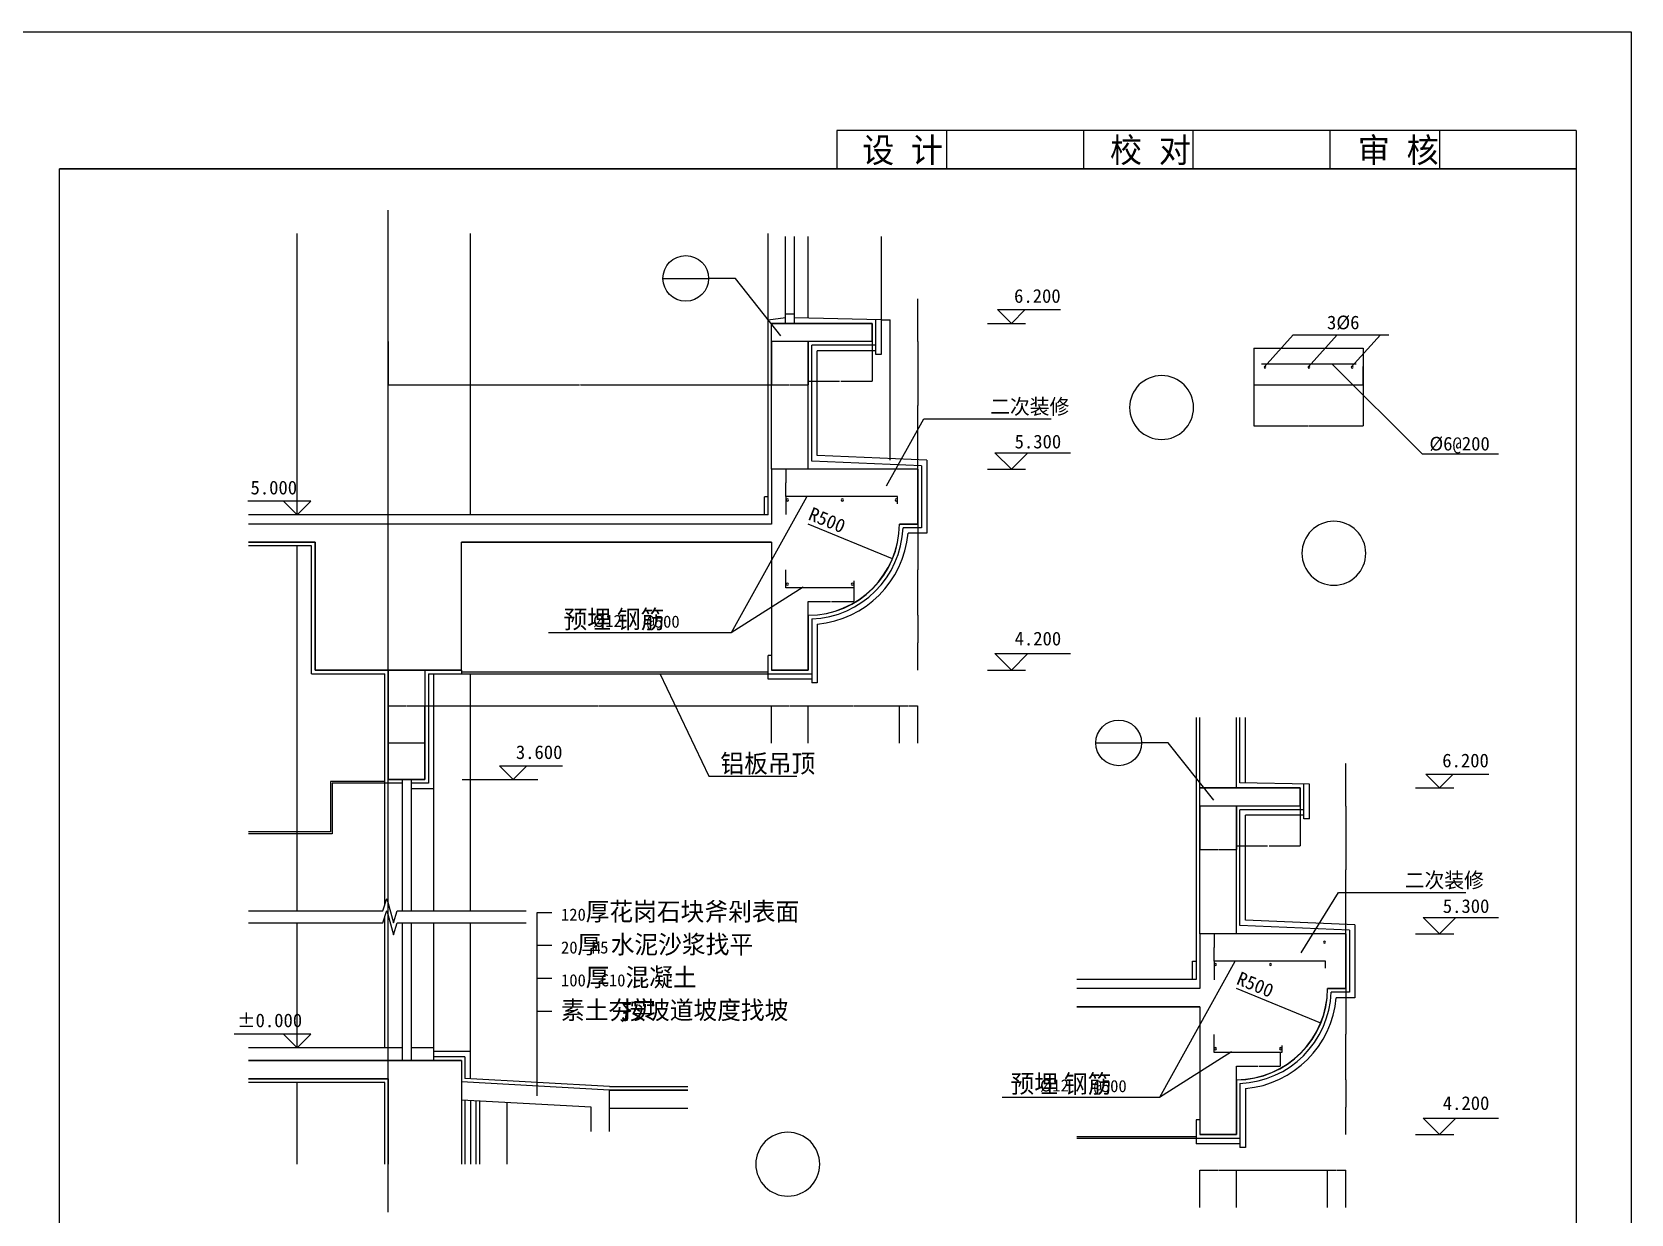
# Model space of a CAD drawing. Header units: metres. Extents: x -2 to 110498, y -28334 to 24454.
# Drawn here: x 101738 to 110498, y 17976 to 24454 of the extents above; entities that cross this region are included whole.
import ezdxf

# ---------------------------------------------------------------- set-up
doc = ezdxf.new("R2010")
doc.units = ezdxf.units.M
for name, color, linetype in [('COLUMN', 7, 'Continuous'), ('DOTE', 1, 'Continuous'), ('OTHER', 7, 'Continuous'), ('PUB_DIM', 3, 'Continuous'), ('PUB_TEXT', 7, 'Continuous'), ('PUB_WALL', 255, 'Continuous'), ('TK', 143, 'Continuous'), ('WALL', 255, 'Continuous')]:
    doc.layers.add(name, color=color, linetype=linetype)
doc.dimstyles.get("Standard").update_dxf_attribs({"dimtxt": 2.5, "dimasz": 2.5, "dimexe": 1.25, "dimexo": 0.625, "dimtad": 1, "dimcen": 2.5, "dimazin": 3, "dimtfac": 1, "dimtmove": 0, "dimatfit": 3})

# ---------------------------------------------------------------- blocks, each defined once
blk = doc.blocks.new('_YZH')
blk.add_lwpolyline([(-0.25, 0, 1), (0.25, 0, 1)], format="xyb", close=True)
blk = doc.blocks.new('_INDEX')
blk.add_line((-0.5, 0), (0.5, 0))
blk.add_circle((0, 0), 0.5)
blk = doc.blocks.new('_INDEX1')
blk.add_lwpolyline([(-0.5, 0, 1), (0.5, 0, 1)], format="xyb", close=True)
blk = doc.blocks.new('*D57')
for p, q in [((106589.65, 22990.73), (106589.4, 22990.73)), ((106589.9, 22856.97), (106589.9, 22990.73)), ((106589.9, 22756.97), (106589.9, 22990.73)), ((106589.9, 22990.73), (106589.9, 22990.73)), ((106590.15, 22990.73), (106590.4, 22990.73))]:
    blk.add_line(p, q)
at = {"layer": 'Defpoints'}
for p in [(106589.9, 22990.73), (106589.9, 22856.97), (106589.9, 22756.97)]:
    blk.add_point(p, dxfattribs=at)
at = {"layer": 'PUB_DIM', "insert": (106589.9, 22991.855), "char_height": 1, "attachment_point": 5}
blk.add_mtext('0', dxfattribs=at)
blk = doc.blocks.new('*D58')
for p, q in [((106589.9, 22756.97), (106589.9, 22406.97)), ((106589.65, 22406.97), (106589.4, 22406.97)), ((106589.9, 22056.97), (106589.9, 22406.97)), ((106589.9, 22406.97), (106589.9, 22406.97)), ((106590.15, 22406.97), (106590.4, 22406.97))]:
    blk.add_line(p, q)
at = {"layer": 'Defpoints'}
for p in [(106589.9, 22756.97), (106589.9, 22406.97), (106589.9, 22056.97)]:
    blk.add_point(p, dxfattribs=at)
at = {"layer": 'PUB_DIM', "insert": (106589.9, 22408.095), "char_height": 1, "attachment_point": 5}
blk.add_mtext('0', dxfattribs=at)
blk = doc.blocks.new('*D59')
for p, q in [((106589.9, 22056.97), (106589.9, 21906.97)), ((106589.65, 21906.97), (106589.4, 21906.97)), ((106589.9, 21756.97), (106589.9, 21906.97)), ((106589.9, 21906.97), (106589.9, 21906.97)), ((106590.15, 21906.97), (106590.4, 21906.97))]:
    blk.add_line(p, q)
at = {"layer": 'Defpoints'}
for p in [(106589.9, 22056.97), (106589.9, 21906.97), (106589.9, 21756.97)]:
    blk.add_point(p, dxfattribs=at)
at = {"layer": 'PUB_DIM', "insert": (106589.9, 21908.095), "char_height": 1, "attachment_point": 5}
blk.add_mtext('0', dxfattribs=at)
blk = doc.blocks.new('*D60')
for p, q in [((106589.9, 21756.97), (106589.9, 21506.97)), ((106589.65, 21506.97), (106589.4, 21506.97)), ((106589.9, 21256.97), (106589.9, 21506.97)), ((106589.9, 21506.97), (106589.9, 21506.97)), ((106590.15, 21506.97), (106590.4, 21506.97))]:
    blk.add_line(p, q)
at = {"layer": 'Defpoints'}
for p in [(106589.9, 21756.97), (106589.9, 21506.97), (106589.9, 21256.97)]:
    blk.add_point(p, dxfattribs=at)
at = {"layer": 'PUB_DIM', "insert": (106589.9, 21508.095), "char_height": 1, "attachment_point": 5}
blk.add_mtext('0', dxfattribs=at)
blk = doc.blocks.new('*D61')
for p, q in [((106589.9, 21256.97), (106589.9, 21106.97)), ((106589.65, 21106.97), (106589.4, 21106.97)), ((106589.9, 20956.97), (106589.9, 21106.97)), ((106589.9, 21106.97), (106589.9, 21106.97)), ((106590.15, 21106.97), (106590.4, 21106.97))]:
    blk.add_line(p, q)
at = {"layer": 'Defpoints'}
for p in [(106589.9, 21256.97), (106589.9, 21106.97), (106589.9, 20956.97)]:
    blk.add_point(p, dxfattribs=at)
at = {"layer": 'PUB_DIM', "insert": (106589.9, 21108.095), "char_height": 1, "attachment_point": 5}
blk.add_mtext('0', dxfattribs=at)
blk = doc.blocks.new('*D62')
for p, q in [((103689.9, 20556.96), (103689.9, 20761.65)), ((103690.15, 20761.65), (103788.4, 20761.65)), ((103791.4, 20761.65), (103889.65, 20761.65)), ((103889.9, 20556.96), (103889.9, 20761.65))]:
    blk.add_line(p, q)
at = {"layer": 'Defpoints'}
for p in [(103689.9, 20761.65), (103689.9, 20556.96), (103889.9, 20556.96)]:
    blk.add_point(p, dxfattribs=at)
at = {"layer": 'PUB_DIM', "insert": (103789.9, 20761.65), "char_height": 1, "attachment_point": 5}
blk.add_mtext('200', dxfattribs=at)
blk = doc.blocks.new('*D63')
for p, q in [((103889.9, 20556.96), (103889.9, 20761.65)), ((103890.15, 20761.65), (104837.9, 20761.65)), ((104841.9, 20761.65), (105789.65, 20761.65)), ((105789.9, 20556.96), (105789.9, 20761.65))]:
    blk.add_line(p, q)
at = {"layer": 'Defpoints'}
for p in [(103889.9, 20761.65), (103889.9, 20556.96), (105789.9, 20556.96)]:
    blk.add_point(p, dxfattribs=at)
at = {"layer": 'PUB_DIM', "insert": (104839.9, 20761.65), "char_height": 1, "attachment_point": 5}
blk.add_mtext('1900', dxfattribs=at)
blk = doc.blocks.new('*D64')
for p, q in [((105789.9, 20556.96), (105789.9, 20761.65)), ((105790.15, 20761.65), (105888.4, 20761.65)), ((105891.4, 20761.65), (105989.65, 20761.65)), ((105989.9, 20556.96), (105989.9, 20761.65))]:
    blk.add_line(p, q)
at = {"layer": 'Defpoints'}
for p in [(105789.9, 20761.65), (105789.9, 20556.96), (105989.9, 20556.96)]:
    blk.add_point(p, dxfattribs=at)
at = {"layer": 'PUB_DIM', "insert": (105889.9, 20761.65), "char_height": 1, "attachment_point": 5}
blk.add_mtext('200', dxfattribs=at)
blk = doc.blocks.new('*D65')
for p, q in [((106489.9, 20556.96), (106489.9, 20761.65)), ((106490.15, 20761.65), (106538.4, 20761.65)), ((106541.4, 20761.65), (106589.65, 20761.65)), ((106589.9, 20556.96), (106589.9, 20761.65))]:
    blk.add_line(p, q)
at = {"layer": 'Defpoints'}
for p in [(106489.9, 20761.65), (106489.9, 20556.96), (106589.9, 20556.96)]:
    blk.add_point(p, dxfattribs=at)
at = {"layer": 'PUB_DIM', "insert": (106539.9, 20761.65), "char_height": 1, "attachment_point": 5}
blk.add_mtext('100', dxfattribs=at)
blk = doc.blocks.new('*D66')
for p, q in [((105989.9, 20556.96), (105989.9, 20761.65)), ((105990.15, 20761.65), (106238.4, 20761.65)), ((106241.4, 20761.65), (106489.65, 20761.65)), ((106489.9, 20556.96), (106489.9, 20761.65))]:
    blk.add_line(p, q)
at = {"layer": 'Defpoints'}
for p in [(105989.9, 20761.65), (105989.9, 20556.96), (106489.9, 20556.96)]:
    blk.add_point(p, dxfattribs=at)
at = {"layer": 'PUB_DIM', "insert": (106239.9, 20761.65), "char_height": 1, "attachment_point": 5}
blk.add_mtext('500', dxfattribs=at)
blk = doc.blocks.new('*D67')
for p, q in [((103689.9, 22756.96), (103689.9, 22519.7)), ((105789.9, 22756.96), (105789.9, 22519.7)), ((103690.15, 22519.7), (104737.9, 22519.7)), ((104741.9, 22519.7), (105789.65, 22519.7))]:
    blk.add_line(p, q)
at = {"layer": 'Defpoints'}
for p in [(103689.9, 22756.96), (105789.9, 22756.96), (103689.9, 22519.7)]:
    blk.add_point(p, dxfattribs=at)
at = {"layer": 'PUB_DIM', "insert": (104739.9, 22519.7), "char_height": 1, "attachment_point": 5}
blk.add_mtext('2100', dxfattribs=at)
blk = doc.blocks.new('*D68')
for p, q in [((105789.9, 22756.96), (105789.9, 22519.7)), ((105989.9, 22756.96), (105989.9, 22519.7)), ((105790.15, 22519.7), (105888.4, 22519.7)), ((105891.4, 22519.7), (105989.65, 22519.7))]:
    blk.add_line(p, q)
at = {"layer": 'Defpoints'}
for p in [(105789.9, 22756.96), (105989.9, 22756.96), (105789.9, 22519.7)]:
    blk.add_point(p, dxfattribs=at)
at = {"layer": 'PUB_DIM', "insert": (105889.9, 22519.7), "char_height": 1, "attachment_point": 5}
blk.add_mtext('200', dxfattribs=at)
blk = doc.blocks.new('*D69')
for p, q in [((105989.9, 22756.96), (105989.9, 22539.34)), ((106339.9, 22756.96), (106339.9, 22539.34)), ((105990.15, 22539.34), (106160.9, 22539.34)), ((106168.9, 22539.34), (106339.65, 22539.34))]:
    blk.add_line(p, q)
at = {"layer": 'Defpoints'}
for p in [(105989.9, 22756.96), (106339.9, 22756.96), (105989.9, 22539.34)]:
    blk.add_point(p, dxfattribs=at)
at = {"layer": 'PUB_DIM', "insert": (106164.9, 22539.34), "char_height": 1, "attachment_point": 5}
blk.add_mtext('100(350)', dxfattribs=at)
blk = doc.blocks.new('*D70')
for p, q in [((108935.56, 19211.55), (108935.56, 18961.55)), ((108935.31, 18961.55), (108935.06, 18961.55)), ((108935.56, 18711.55), (108935.56, 18961.55)), ((108935.56, 18961.55), (108935.56, 18961.55)), ((108935.81, 18961.55), (108936.06, 18961.55))]:
    blk.add_line(p, q)
at = {"layer": 'Defpoints'}
for p in [(108935.56, 19211.55), (108935.56, 18961.55), (108935.56, 18711.55)]:
    blk.add_point(p, dxfattribs=at)
at = {"layer": 'PUB_DIM', "insert": (108935.56, 18962.675), "char_height": 1, "attachment_point": 5}
blk.add_mtext('0', dxfattribs=at)
blk = doc.blocks.new('*D71')
for p, q in [((108335.56, 18011.54), (108335.56, 18216.23)), ((108335.81, 18216.23), (108584.06, 18216.23)), ((108587.06, 18216.23), (108835.31, 18216.23)), ((108835.56, 18011.54), (108835.56, 18216.23))]:
    blk.add_line(p, q)
at = {"layer": 'Defpoints'}
for p in [(108335.56, 18216.23), (108335.56, 18011.54), (108835.56, 18011.54)]:
    blk.add_point(p, dxfattribs=at)
at = {"layer": 'PUB_DIM', "insert": (108585.56, 18216.23), "char_height": 1, "attachment_point": 5}
blk.add_mtext('500', dxfattribs=at)
blk = doc.blocks.new('*D72')
for p, q in [((108135.56, 18011.54), (108135.56, 18216.23)), ((108135.81, 18216.23), (108234.06, 18216.23)), ((108237.06, 18216.23), (108335.31, 18216.23)), ((108335.56, 18011.54), (108335.56, 18216.23))]:
    blk.add_line(p, q)
at = {"layer": 'Defpoints'}
for p in [(108135.56, 18216.23), (108135.56, 18011.54), (108335.56, 18011.54)]:
    blk.add_point(p, dxfattribs=at)
at = {"layer": 'PUB_DIM', "insert": (108235.56, 18216.23), "char_height": 1, "attachment_point": 5}
blk.add_mtext('200', dxfattribs=at)
blk = doc.blocks.new('*D73')
for p, q in [((108835.56, 18011.54), (108835.56, 18216.23)), ((108835.81, 18216.23), (108884.06, 18216.23)), ((108887.06, 18216.23), (108935.31, 18216.23)), ((108935.56, 18011.54), (108935.56, 18216.23))]:
    blk.add_line(p, q)
at = {"layer": 'Defpoints'}
for p in [(108835.56, 18216.23), (108835.56, 18011.54), (108935.56, 18011.54)]:
    blk.add_point(p, dxfattribs=at)
at = {"layer": 'PUB_DIM', "insert": (108885.56, 18216.23), "char_height": 1, "attachment_point": 5}
blk.add_mtext('100', dxfattribs=at)
blk = doc.blocks.new('*D74')
for p, q in [((108935.56, 18711.55), (108935.56, 18561.55)), ((108935.31, 18561.55), (108935.06, 18561.55)), ((108935.56, 18411.55), (108935.56, 18561.55)), ((108935.56, 18561.55), (108935.56, 18561.55)), ((108935.81, 18561.55), (108936.06, 18561.55))]:
    blk.add_line(p, q)
at = {"layer": 'Defpoints'}
for p in [(108935.56, 18711.55), (108935.56, 18561.55), (108935.56, 18411.55)]:
    blk.add_point(p, dxfattribs=at)
at = {"layer": 'PUB_DIM', "insert": (108935.56, 18562.675), "char_height": 1, "attachment_point": 5}
blk.add_mtext('0', dxfattribs=at)
blk = doc.blocks.new('*D75')
for p, q in [((108935.31, 20445.31), (108935.06, 20445.31)), ((108935.56, 20311.55), (108935.56, 20445.31)), ((108935.56, 20211.55), (108935.56, 20445.31)), ((108935.56, 20445.31), (108935.56, 20445.31)), ((108935.81, 20445.31), (108936.06, 20445.31))]:
    blk.add_line(p, q)
at = {"layer": 'Defpoints'}
for p in [(108935.56, 20445.31), (108935.56, 20311.55), (108935.56, 20211.55)]:
    blk.add_point(p, dxfattribs=at)
at = {"layer": 'PUB_DIM', "insert": (108935.56, 20446.435), "char_height": 1, "attachment_point": 5}
blk.add_mtext('0', dxfattribs=at)
blk = doc.blocks.new('*D76')
for p, q in [((108335.56, 20211.54), (108335.56, 19993.92)), ((108685.56, 20211.54), (108685.56, 19993.92)), ((108335.81, 19993.92), (108506.56, 19993.92)), ((108514.56, 19993.92), (108685.31, 19993.92))]:
    blk.add_line(p, q)
at = {"layer": 'Defpoints'}
for p in [(108335.56, 20211.54), (108685.56, 20211.54), (108335.56, 19993.92)]:
    blk.add_point(p, dxfattribs=at)
at = {"layer": 'PUB_DIM', "insert": (108510.56, 19993.92), "char_height": 1, "attachment_point": 5}
blk.add_mtext('100(350)', dxfattribs=at)
blk = doc.blocks.new('*D77')
for p, q in [((108135.56, 20211.54), (108135.56, 19974.28)), ((108335.56, 20211.54), (108335.56, 19974.28)), ((108135.81, 19974.28), (108234.06, 19974.28)), ((108237.06, 19974.28), (108335.31, 19974.28))]:
    blk.add_line(p, q)
at = {"layer": 'Defpoints'}
for p in [(108135.56, 20211.54), (108335.56, 20211.54), (108135.56, 19974.28)]:
    blk.add_point(p, dxfattribs=at)
at = {"layer": 'PUB_DIM', "insert": (108235.56, 19974.28), "char_height": 1, "attachment_point": 5}
blk.add_mtext('200', dxfattribs=at)
blk = doc.blocks.new('*D78')
for p, q in [((108935.56, 20211.55), (108935.56, 19861.55)), ((108935.31, 19861.55), (108935.06, 19861.55)), ((108935.56, 19511.55), (108935.56, 19861.55)), ((108935.56, 19861.55), (108935.56, 19861.55)), ((108935.81, 19861.55), (108936.06, 19861.55))]:
    blk.add_line(p, q)
at = {"layer": 'Defpoints'}
for p in [(108935.56, 20211.55), (108935.56, 19861.55), (108935.56, 19511.55)]:
    blk.add_point(p, dxfattribs=at)
at = {"layer": 'PUB_DIM', "insert": (108935.56, 19862.675), "char_height": 1, "attachment_point": 5}
blk.add_mtext('0', dxfattribs=at)
blk = doc.blocks.new('*D79')
for p, q in [((108935.56, 19511.55), (108935.56, 19361.55)), ((108935.31, 19361.55), (108935.06, 19361.55)), ((108935.56, 19211.55), (108935.56, 19361.55)), ((108935.56, 19361.55), (108935.56, 19361.55)), ((108935.81, 19361.55), (108936.06, 19361.55))]:
    blk.add_line(p, q)
at = {"layer": 'Defpoints'}
for p in [(108935.56, 19511.55), (108935.56, 19361.55), (108935.56, 19211.55)]:
    blk.add_point(p, dxfattribs=at)
at = {"layer": 'PUB_DIM', "insert": (108935.56, 19362.675), "char_height": 1, "attachment_point": 5}
blk.add_mtext('0', dxfattribs=at)
blk = doc.blocks.new('*D191')
for p, q in [((108430.69, 22520.15), (108430.69, 22294.66)), ((109030.69, 22520.15), (109030.69, 22294.66)), ((108430.94, 22294.66), (108729.19, 22294.66)), ((108732.19, 22294.66), (109030.44, 22294.66))]:
    blk.add_line(p, q)
at = {"layer": 'Defpoints'}
for p in [(108430.69, 22520.15), (109030.69, 22520.15), (108430.69, 22294.66)]:
    blk.add_point(p, dxfattribs=at)
at = {"layer": 'PUB_DIM', "insert": (108730.69, 22294.66), "char_height": 1, "attachment_point": 5}
blk.add_mtext('550', dxfattribs=at)
blk = doc.blocks.new('*D192')
for p, q in [((109030.69, 22720.15), (109030.69, 22620.15)), ((109030.44, 22620.15), (109030.19, 22620.15)), ((109030.69, 22520.15), (109030.69, 22620.15)), ((109030.69, 22620.15), (109030.69, 22620.15)), ((109030.94, 22620.15), (109031.19, 22620.15))]:
    blk.add_line(p, q)
at = {"layer": 'Defpoints'}
for p in [(109030.69, 22720.15), (109030.69, 22620.15), (109030.69, 22520.15)]:
    blk.add_point(p, dxfattribs=at)
at = {"layer": 'PUB_DIM', "insert": (109030.69, 22621.275), "char_height": 1, "attachment_point": 5}
blk.add_mtext('100', dxfattribs=at)
blk = doc.blocks.new('*D193')
for p, q in [((106239.85, 21406.96), (106239.85, 21331.96)), ((105989.9, 21256.96), (105989.9, 21331.96)), ((105990.15, 21331.96), (106111.875, 21331.96)), ((106117.875, 21331.96), (106239.6, 21331.96))]:
    blk.add_line(p, q)
at = {"layer": 'Defpoints'}
for p in [(106239.85, 21406.96), (105989.9, 21331.96), (105989.9, 21256.96)]:
    blk.add_point(p, dxfattribs=at)
at = {"layer": 'PUB_DIM', "insert": (106114.875, 21331.96), "char_height": 1, "attachment_point": 5}
blk.add_mtext('249,95', dxfattribs=at)
blk = doc.blocks.new('*D194')
for p, q in [((105867.91, 22056.96), (105867.91, 21982.22)), ((105867.66, 21982.22), (105867.41, 21982.22)), ((105867.91, 21907.48), (105867.91, 21982.22)), ((105867.91, 21982.22), (105867.91, 21982.22)), ((105868.16, 21982.22), (105868.41, 21982.22))]:
    blk.add_line(p, q)
at = {"layer": 'Defpoints'}
for p in [(105867.91, 22056.96), (105867.91, 21982.22), (105867.91, 21907.48)]:
    blk.add_point(p, dxfattribs=at)
at = {"layer": 'PUB_DIM', "insert": (105867.91, 21983.345), "char_height": 1, "attachment_point": 5}
blk.add_mtext('0', dxfattribs=at)
blk = doc.blocks.new('*D195')
for p, q in [((108213.57, 19511.54), (108213.57, 19436.8)), ((108213.32, 19436.8), (108213.07, 19436.8)), ((108213.57, 19362.06), (108213.57, 19436.8)), ((108213.57, 19436.8), (108213.57, 19436.8)), ((108213.82, 19436.8), (108214.07, 19436.8))]:
    blk.add_line(p, q)
at = {"layer": 'Defpoints'}
for p in [(108213.57, 19511.54), (108213.57, 19436.8), (108213.57, 19362.06)]:
    blk.add_point(p, dxfattribs=at)
at = {"layer": 'PUB_DIM', "insert": (108213.57, 19437.925), "char_height": 1, "attachment_point": 5}
blk.add_mtext('0', dxfattribs=at)
blk = doc.blocks.new('*D196')
for p, q in [((108576.12, 18861.54), (108576.12, 18786.54)), ((108335.56, 18711.54), (108335.56, 18786.54)), ((108335.81, 18786.54), (108452.84, 18786.54)), ((108458.84, 18786.54), (108575.87, 18786.54))]:
    blk.add_line(p, q)
at = {"layer": 'Defpoints'}
for p in [(108576.12, 18861.54), (108335.56, 18786.54), (108335.56, 18711.54)]:
    blk.add_point(p, dxfattribs=at)
at = {"layer": 'PUB_DIM', "insert": (108455.84, 18786.54), "char_height": 1, "attachment_point": 5}
blk.add_mtext('240,56', dxfattribs=at)

msp = doc.modelspace()

# ---------------------------------------------------------------- linework, layer by layer
for p, q in [((103189.9, 21806.96), (103189.9, 23349.82)), ((104139.9, 21806.96), (104139.9, 23349.82)), ((105769.9, 21806.96), (105769.9, 23349.82)), ((105864.9, 22856.96), (105864.9, 23332.72)), ((105914.9, 22856.96), (105914.9, 23332.72)), ((105989.9, 22885.66), (105989.9, 23332.72)), ((106389.9, 23332.72), (106389.9, 22686.96)), ((105864.9, 22887.84), (105769.9, 22874.06)), ((105914.9, 22906.96), (105864.9, 22906.96)), ((106389.9, 22876.96), (105914.9, 22887.84)), ((106359.9, 22686.96), (106359.9, 22877.83)), ((106389.9, 22876.96), (106439.9, 22876.96)), ((106439.9, 22106.96), (106439.9, 22876.96)), ((106971.49, 22856.97), (107180.98, 22856.96)), ((106359.9, 22736.96), (106009.9, 22736.96)), ((106009.9, 22102.5), (106009.9, 22736.96)), ((106359.9, 22706.96), (106039.9, 22706.96)), ((106039.9, 22132.5), (106039.9, 22706.96)), ((106389.9, 22686.96), (106359.9, 22686.96)), ((106609.9, 22076.96), (106009.9, 22102.5)), ((106639.9, 22106.96), (106039.9, 22132.5)), ((106609.9, 22076.96), (106609.9, 21736.96)), ((106639.9, 22106.96), (106639.9, 21706.96)), ((106971.49, 22056.97), (107180.98, 22056.96)), ((105981.11, 21904.54), (105568.46, 21160.57)), ((105749.9, 21806.96), (105749.9, 21906.96)), ((105769.9, 21905.96), (105749.9, 21905.96)), ((105769.9, 21806.96), (102923.55, 21806.96)), ((106609.9, 21736.96), (106509.51, 21736.96)), ((106639.9, 21706.96), (106537.62, 21706.96)), ((103269.9, 21636.96), (102923.55, 21636.96)), ((103189.9, 19638.42), (103189.9, 21636.96)), ((103269.9, 20936.96), (103269.9, 21636.96)), ((105963.36, 21411.11), (105568.46, 21160.57)), ((106009.9, 21237.35), (106009.9, 20886.96)), ((106039.9, 21209.24), (106039.9, 20886.96)), ((105568.46, 21160.57), (104566.92, 21160.57)), ((105769.9, 20906.96), (105769.9, 21036.96)), ((105789.9, 21036.96), (105769.9, 21036.96)), ((103269.9, 20936.96), (103669.9, 20936.96)), ((103669.9, 19668.52), (103669.9, 20936.96)), ((103909.9, 20936.96), (103909.9, 20336.96)), ((103909.9, 20936.96), (106009.9, 20936.96)), ((103939.9, 19638.42), (103939.9, 20936.96)), ((104089.9, 20956.96), (104089.9, 20936.96)), ((104089.9, 20946.96), (105769.9, 20946.96)), ((104139.9, 19638.42), (104139.9, 20936.96)), ((105177.48, 20938.88), (105445.15, 20375.65)), ((106971.49, 20956.97), (107180.98, 20956.96)), ((106009.9, 20906.96), (105769.9, 20906.96)), ((106039.9, 20886.96), (106009.9, 20886.96)), ((108115.56, 20696.45), (108115.56, 19261.54)), ((108355.56, 20339.66), (108355.56, 20696.45)), ((108385.56, 20338.79), (108385.56, 20696.45)), ((103764.9, 20336.96), (103669.9, 20336.96)), ((103764.9, 20356.96), (103764.9, 19638.42)), ((103814.9, 20356.96), (103814.9, 19638.42)), ((103909.9, 20336.96), (103814.9, 20336.96)), ((104093.98, 20356.96), (104508.23, 20356.96)), ((105445.15, 20375.65), (105928.41, 20375.65)), ((108735.56, 20331.54), (108355.56, 20339.66)), ((108705.56, 20141.54), (108705.56, 20332.41)), ((108735.56, 20141.54), (108735.56, 20331.54)), ((103939.9, 20306.96), (103814.9, 20306.96)), ((109317.15, 20311.55), (109526.64, 20311.54)), ((108705.56, 20191.54), (108355.56, 20191.54)), ((108355.56, 19557.08), (108355.56, 20191.54)), ((108705.56, 20161.54), (108385.56, 20161.54)), ((108385.56, 19587.08), (108385.56, 20161.54)), ((108735.56, 20141.54), (108705.56, 20141.54)), ((103189.9, 18887.25), (103189.9, 19572.67)), ((103669.9, 18887.25), (103669.9, 19602.77)), ((103764.9, 19572.67), (103764.9, 18817.25)), ((103814.9, 19572.67), (103814.9, 18817.25)), ((103939.9, 18817.25), (103939.9, 19572.67)), ((104139.9, 18717.21), (104139.9, 19572.67)), ((108955.56, 19531.54), (108355.56, 19557.08)), ((108985.56, 19561.54), (108385.56, 19587.08)), ((108985.56, 19561.54), (108985.56, 19161.54)), ((108955.56, 19531.54), (108955.56, 19191.54)), ((109317.15, 19511.55), (109526.64, 19511.54)), ((108095.56, 19261.54), (108095.56, 19361.54)), ((108115.56, 19360.54), (108095.56, 19360.54)), ((108326.77, 19359.12), (107914.12, 18615.15)), ((108115.56, 19261.54), (107462.13, 19261.54)), ((108955.56, 19191.54), (108855.17, 19191.54)), ((108985.56, 19161.54), (108883.28, 19161.54)), ((103764.9, 18887.25), (102923.55, 18887.25)), ((103939.9, 18887.25), (103814.9, 18887.25)), ((104139.9, 18867.25), (103939.9, 18867.25)), ((104109.9, 18837.25), (103939.9, 18837.25)), ((104109.9, 18837.25), (104109.9, 18718.85)), ((108309.02, 18865.69), (107914.12, 18615.15)), ((103669.9, 18697.25), (102923.55, 18697.25)), ((103189.9, 18250.08), (103189.9, 18697.25)), ((103669.9, 18250.08), (103669.9, 18697.25)), ((104900.62, 18675.74), (104109.9, 18718.85)), ((104900.62, 18675.74), (105330.82, 18675.74)), ((108355.56, 18691.93), (108355.56, 18341.54)), ((108385.56, 18663.82), (108385.56, 18341.54)), ((104109.9, 18598.85), (104109.9, 18250.08)), ((104139.9, 18597.21), (104139.9, 18250.08)), ((104169.9, 18595.57), (104169.9, 18250.08)), ((107914.12, 18615.15), (107053.02, 18615.15)), ((108135.56, 18491.54), (108115.56, 18491.54)), ((108115.56, 18491.54), (108115.56, 18361.54)), ((107462.13, 18401.54), (108115.56, 18401.54)), ((109317.15, 18411.55), (109526.64, 18411.54)), ((107462.13, 18391.54), (108355.56, 18391.54)), ((108355.56, 18361.54), (108115.56, 18361.54)), ((108385.56, 18341.54), (108355.56, 18341.54))]:
    msp.add_line(p, q)
for points in [[(106479, 21868.61), (106479, 21907.48), (105867.91, 21907.48), (105867.91, 21809.32)], [(106239.85, 21445.84), (106239.85, 21406.96), (105867.91, 21406.96), (105867.91, 21506.22)], [(103669.9, 20346.96), (103373.09, 20346.96), (103373.09, 20069.95), (102923.55, 20069.95)], [(103669.9, 20336.96), (103383.09, 20336.96), (103383.09, 20059.95), (102923.55, 20059.95)], [(108824.66, 19323.19), (108824.66, 19362.06), (108213.57, 19362.06), (108213.57, 19260.29)], [(108585.51, 18900.42), (108585.51, 18861.54), (108213.57, 18861.54), (108213.57, 18960.28)]]:
    msp.add_lwpolyline(points)
for centre, radius, start, end in [((105989.9, 21756.96), 520, 272.2, 357.8), ((105989.9, 21756.96), 550, 275.22, 354.78), ((108335.56, 19211.54), 520, 272.2, 357.8), ((108335.56, 19211.54), 550, 275.22, 354.78)]:
    msp.add_arc(centre, radius, start, end)
at = {"layer": 'DOTE'}
msp.add_line((103689.9, 17986.09), (103689.9, 23477.83), dxfattribs=at)
at = {"layer": 'OTHER'}
for p, q in [((102923.55, 19638.42), (103660.32, 19638.42)), ((103660.32, 19638.42), (103681.32, 19704.42)), ((103660.32, 19572.67), (103681.32, 19638.67)), ((103681.32, 19704.42), (103717.32, 19572.42)), ((103681.32, 19638.67), (103717.32, 19506.67)), ((103717.32, 19572.42), (103738.32, 19638.42)), ((103738.32, 19638.42), (104444.77, 19638.42)), ((102923.55, 19572.67), (103660.32, 19572.67)), ((103717.32, 19506.67), (103738.32, 19572.67)), ((103738.32, 19572.67), (104444.77, 19572.67))]:
    msp.add_line(p, q, dxfattribs=at)
at = {"layer": 'PUB_DIM'}
for p, q in [((105590.94, 23103.15), (105444.26, 23103.15)), ((105839.7, 22789.12), (105590.94, 23103.15)), ((107102.96, 22856.96), (107027.96, 22931.96)), ((107027.96, 22931.96), (107177.96, 22931.96)), ((107177.96, 22931.96), (107102.96, 22856.96)), ((107102.96, 22931.96), (107372.96, 22931.96)), ((107102.96, 22056.96), (107012.96, 22146.96)), ((107012.96, 22146.96), (107192.96, 22146.96)), ((107102.96, 22146.96), (107426.96, 22146.96)), ((107192.96, 22146.96), (107102.96, 22056.96)), ((103189.9, 21881.96), (102919.9, 21881.96)), ((103264.9, 21881.96), (103114.9, 21881.96)), ((103114.9, 21881.96), (103189.9, 21806.96)), ((103189.9, 21806.96), (103264.9, 21881.96)), ((106452.31, 21566.77), (105989.9, 21756.96)), ((107012.96, 21046.96), (107192.96, 21046.96)), ((107102.96, 20956.96), (107012.96, 21046.96)), ((107102.96, 21046.96), (107426.96, 21046.96)), ((107192.96, 21046.96), (107102.96, 20956.96)), ((107962.6, 20557.73), (107815.93, 20557.73)), ((108211.37, 20243.7), (107962.6, 20557.73)), ((104373.58, 20356.96), (104298.58, 20431.96)), ((104298.58, 20431.96), (104448.58, 20431.96)), ((104448.58, 20431.96), (104373.58, 20356.96)), ((104373.58, 20431.96), (104643.58, 20431.96)), ((109373.62, 20386.54), (109523.62, 20386.54)), ((109448.62, 20311.54), (109373.62, 20386.54)), ((109448.62, 20386.54), (109718.62, 20386.54)), ((109523.62, 20386.54), (109448.62, 20311.54)), ((109358.62, 19601.54), (109538.62, 19601.54)), ((109448.62, 19511.54), (109358.62, 19601.54)), ((109448.62, 19601.54), (109772.62, 19601.54)), ((109538.62, 19601.54), (109448.62, 19511.54)), ((108797.97, 19021.35), (108335.56, 19211.54)), ((103189.9, 18962.25), (102845.61, 18962.25)), ((103264.9, 18962.25), (103114.9, 18962.25)), ((103114.9, 18962.25), (103189.9, 18887.25)), ((103189.9, 18887.25), (103264.9, 18962.25)), ((109448.62, 18411.54), (109358.62, 18501.54)), ((109358.62, 18501.54), (109538.62, 18501.54)), ((109448.62, 18501.54), (109772.62, 18501.54)), ((109538.62, 18501.54), (109448.62, 18411.54))]:
    msp.add_line(p, q, dxfattribs=at)
at = {"layer": 'PUB_TEXT'}
for p, q in [((104505.86, 19088.54), (104505.86, 19628.54)), ((104505.86, 19628.54), (104585.86, 19628.54)), ((104505.86, 19448.54), (104585.86, 19448.54)), ((104505.86, 19268.54), (104585.86, 19268.54)), ((104505.86, 18624.04), (104505.86, 19088.54)), ((104505.86, 19088.54), (104585.86, 19088.54))]:
    msp.add_line(p, q, dxfattribs=at)
at = {"layer": 'PUB_WALL'}
for p, q in [((108487.74, 22616.54), (108647.01, 22794.35)), ((108647.01, 22794.35), (109170.12, 22794.35)), ((108728.37, 22616.54), (108887.63, 22794.35)), ((108965.34, 22616.54), (109124.6, 22794.35)), ((108430.69, 22720.15), (108430.69, 22520.15)), ((108430.69, 22720.15), (109030.69, 22720.15)), ((109030.69, 22720.15), (109030.69, 22520.15)), ((108859.2, 22635.87), (109353.15, 22141.39)), ((108430.69, 22520.15), (109030.69, 22520.15)), ((106419.48, 21965.72), (106623.92, 22333.14)), ((106623.92, 22333.14), (107321.46, 22333.14)), ((109353.15, 22141.39), (109772.45, 22141.39)), ((108690.7, 19407.36), (108895.14, 19738.15)), ((108895.14, 19738.15), (109592.68, 19738.15))]:
    msp.add_line(p, q, dxfattribs=at)
for points in [[(102923.55, 21656.96), (103289.9, 21656.96), (103289.9, 20956.96), (104089.9, 20956.96), (104089.9, 21656.96), (105789.9, 21656.96), (105789.9, 20956.96), (105989.9, 20956.96), (105989.9, 21256.96, 0.41), (106489.9, 21756.96), (106589.9, 21756.96), (106589.9, 22056.96), (105789.9, 22056.96), (105789.9, 22756.96), (105789.9, 22856.96), (106339.9, 22856.96), (106339.9, 22756.96), (105789.9, 22756.96)], [(107462.13, 19111.54), (108135.56, 19111.54), (108135.56, 18411.54), (108335.56, 18411.54), (108335.56, 18711.54, 0.41), (108835.56, 19211.54), (108935.56, 19211.54), (108935.56, 19511.54), (108135.56, 19511.54), (108135.56, 20211.54), (108135.56, 20311.54), (108685.56, 20311.54), (108685.56, 20211.54), (108135.56, 20211.54)]]:
    msp.add_lwpolyline(points, format="xyb", dxfattribs=at)
for points in [[(105989.9, 22056.96), (105989.9, 22756.96)], [(108473.81, 22635.87), (108992.33, 22635.87)], [(105789.9, 22056.96), (105789.9, 21756.96), (102923.55, 21756.96)], [(103689.9, 20956.96), (103689.9, 20556.96), (103689.9, 20356.96), (103889.9, 20356.96), (103889.9, 20556.96), (103689.9, 20556.96)], [(103889.9, 20956.96), (103889.9, 20556.96)], [(108135.56, 20311.54), (108135.56, 20696.45)], [(108335.56, 20311.54), (108335.56, 20696.45)], [(108335.56, 19511.54), (108335.56, 20211.54)], [(108135.56, 19511.54), (108135.56, 19211.54), (107462.13, 19211.54)], [(102923.55, 18817.25), (104089.9, 18817.25), (104089.9, 18250.08)], [(102923.55, 18717.25), (103689.9, 18717.25), (103689.9, 18250.08)], [(105330.82, 18655.74), (104900.62, 18655.74), (104089.9, 18699.94)], [(104800.62, 18428.03), (104800.62, 18561.19), (104089.9, 18599.94)], [(104189.9, 18594.48), (104189.9, 18250.08)], [(104339.9, 18586.31), (104339.9, 18250.08)], [(104900.62, 18428.03), (104900.62, 18655.74)], [(104900.62, 18555.74), (105330.82, 18555.74)]]:
    msp.add_lwpolyline(points, dxfattribs=at)
at = {"layer": 'TK'}
for p, q in [((110197.71, 23913.6), (106147.71, 23913.6)), ((106147.71, 23913.6), (106147.71, 23703.6)), ((106747.71, 23913.6), (106747.71, 23703.6)), ((107497.71, 23913.6), (107497.71, 23703.6)), ((108097.71, 23913.6), (108097.71, 23703.6)), ((108847.71, 23913.6), (108847.71, 23703.6)), ((109447.71, 23913.6), (109447.71, 23703.6)), ((110197.71, 23913.6), (110197.71, 23703.6)), ((110197.71, 23703.6), (101887.71, 23703.6))]:
    msp.add_line(p, q, dxfattribs=at)
for points in [[(101587.71, 24453.6), (110497.71, 24453.6), (110497.71, 11853.6), (101587.71, 11853.6)], [(101887.71, 23703.6), (110197.71, 23703.6), (110197.71, 12153.6), (101887.71, 12153.6)]]:
    msp.add_lwpolyline(points, close=True, dxfattribs=at)
msp.add_lwpolyline([(110197.71, 23703.6), (110197.71, 12153.6), (101887.71, 12153.6), (101887.71, 23703.6), (110197.71, 23703.6)], dxfattribs=at)
at = {"layer": 'WALL'}
for p, q in [((105789.9, 22756.96), (105789.9, 22856.96)), ((106339.9, 22856.96), (105789.9, 22856.96)), ((106339.9, 22756.96), (106339.9, 22856.96)), ((105789.9, 22056.96), (105789.9, 22756.96)), ((106339.9, 22756.96), (105789.9, 22756.96)), ((105989.9, 22056.96), (105989.9, 22756.96)), ((106589.9, 22056.96), (105789.9, 22056.96)), ((105789.9, 22056.96), (105789.9, 21756.96)), ((106589.9, 22056.96), (106589.9, 21756.96)), ((105789.9, 21756.96), (102923.55, 21756.96)), ((106589.9, 21756.96), (106489.9, 21756.96)), ((103289.9, 21656.96), (102923.55, 21656.96)), ((103289.9, 20956.96), (103289.9, 21656.96)), ((104089.9, 20956.96), (104089.9, 21656.96)), ((105789.9, 21656.96), (104089.9, 21656.96)), ((105789.9, 21656.96), (105789.9, 20956.96)), ((105989.9, 21256.96), (105989.9, 20956.96)), ((104089.9, 20956.96), (103289.9, 20956.96)), ((103689.9, 20956.96), (103689.9, 20556.96)), ((103889.9, 20956.96), (103889.9, 20556.96)), ((105989.9, 20956.96), (105789.9, 20956.96)), ((108135.56, 20311.54), (108135.56, 20696.45)), ((108335.56, 20311.54), (108335.56, 20696.45)), ((103689.9, 20556.96), (103689.9, 20356.96)), ((103889.9, 20556.96), (103689.9, 20556.96)), ((103889.9, 20556.96), (103889.9, 20356.96)), ((103889.9, 20356.96), (103689.9, 20356.96)), ((108135.56, 20211.54), (108135.56, 20311.54)), ((108685.56, 20311.54), (108135.56, 20311.54)), ((108685.56, 20211.54), (108685.56, 20311.54)), ((108685.56, 20211.54), (108135.56, 20211.54)), ((108135.56, 19511.54), (108135.56, 20211.54)), ((108335.56, 19511.54), (108335.56, 20211.54)), ((108935.56, 19511.54), (108135.56, 19511.54)), ((108135.56, 19511.54), (108135.56, 19211.54)), ((108935.56, 19511.54), (108935.56, 19211.54)), ((108135.56, 19211.54), (107462.13, 19211.54)), ((108935.56, 19211.54), (108835.56, 19211.54)), ((108135.56, 19111.54), (107462.13, 19111.54)), ((108135.56, 19111.54), (108135.56, 18411.54)), ((104089.9, 18817.25), (102923.55, 18817.25)), ((104089.9, 18817.25), (104089.9, 18250.08)), ((103689.9, 18717.25), (102923.55, 18717.25)), ((103689.9, 18717.25), (103689.9, 18250.08)), ((104900.62, 18655.74), (104089.9, 18699.94)), ((108335.56, 18711.54), (108335.56, 18411.54)), ((104800.62, 18561.19), (104089.9, 18599.94)), ((104189.9, 18594.48), (104189.9, 18250.08)), ((104339.9, 18586.31), (104339.9, 18250.08)), ((104900.62, 18655.74), (105330.82, 18655.74)), ((104900.62, 18428.03), (104900.62, 18655.74)), ((104800.62, 18428.03), (104800.62, 18561.19)), ((104900.62, 18555.74), (105330.82, 18555.74)), ((108335.56, 18411.54), (108135.56, 18411.54))]:
    msp.add_line(p, q, dxfattribs=at)
for centre in [(105989.9, 21756.96), (108335.56, 19211.54)]:
    msp.add_arc(centre, 500, 270, 0, dxfattribs=at)

# ---------------------------------------------------------------- block references
at = {"layer": 'COLUMN', "xscale": 24, "yscale": 24, "zscale": 24}
for p in [(105876.02, 21889.2), (106176.8, 21889.2), (106473.02, 21889.2), (105876.02, 21427.46), (106231.93, 21427.46), (108818.68, 19465.58), (108221.68, 19343.78), (108522.46, 19343.78), (108221.68, 18882.04), (108577.59, 18882.04)]:
    msp.add_blockref('_YZH', p, dxfattribs=at)
at = {"layer": 'PUB_DIM', "xscale": 250, "yscale": 250, "zscale": 250}
for p in [(105319.26, 23103.15), (107690.93, 20557.73)]:
    msp.add_blockref('_INDEX', p, dxfattribs=at)
at = {"layer": 'PUB_TEXT', "xscale": 350, "yscale": 350, "zscale": 350}
for p in [(107925.96, 22395.61), (108869.91, 21596.98), (105878.18, 18249.1)]:
    msp.add_blockref('_INDEX1', p, dxfattribs=at)
at = {"layer": 'PUB_WALL', "xscale": 19.2, "yscale": 19.2, "zscale": 19.2}
for p in [(108492.54, 22616.54), (108733.17, 22616.54), (108970.14, 22616.54)]:
    msp.add_blockref('_YZH', p, dxfattribs=at)

# ---------------------------------------------------------------- texts
for s, p in [('3%%c6', (108832.36, 22824.39)), ('%%c6@200', (109393.12, 22160.15))]:
    msp.add_text(s, height=75).set_placement(p)
at = {"layer": 'PUB_DIM'}
for s, p in [('6.200', (107117.96, 22969.46)), ('5.300', (107120.96, 22171.56)), ('5.000', (102934.9, 21919.46)), ('4.200', (107120.96, 21091.96)), ('3.600', (104388.58, 20469.46)), ('6.200', (109463.62, 20424.04)), ('5.300', (109466.62, 19626.14)), ('%%p0.000', (102860.61, 18999.75)), ('4.200', (109466.62, 18546.54))]:
    msp.add_text(s, height=75, dxfattribs=at).set_placement(p)
for p in [(105985.24, 21783.21), (108330.9, 19237.79)]:
    msp.add_text('R500', height=75, rotation=337.64, dxfattribs=at).set_placement(p)
at = {"layer": 'PUB_TEXT'}
for s, height, p in [('二次装修', 83.33, (106987.13, 22359.12)), ('预埋', 100, (104649.72, 21185.35)), ('钢筋', 100, (104942.57, 21185.35)), ('%%c12', 66.67, (104811.05, 21193.05)), ('@500', 66.67, (105104.56, 21189.2)), ('铝板吊顶', 100, (105509.05, 20395.28)), ('二次装修', 83.33, (109258.35, 19764.13)), ('120', 66.67, (104635.86, 19583.54)), ('厚花岗石块斧剁表面', 100, (104771, 19583.54)), ('20', 66.67, (104635.86, 19403.54)), ('厚', 100, (104725.28, 19403.54)), ('M5', 66.67, (104804.99, 19403.54)), ('水泥沙浆找平', 100, (104908.23, 19403.54)), ('100', 66.67, (104635.86, 19223.54)), ('厚', 100, (104771, 19223.54)), ('C10', 66.67, (104852.99, 19223.54)), ('混凝土', 100, (104989.08, 19223.54)), ('素土夯实', 100, (104635.86, 19043.54)), ('按坡道坡度找坡', 100, (104971.47, 19043.54)), (',', 66.67, (104953.57, 19043.54)), ('预埋', 100, (107098.74, 18639.93)), ('钢筋', 100, (107391.59, 18639.93)), ('%%c12', 66.67, (107260.07, 18647.63)), ('@500', 66.67, (107553.59, 18643.78))]:
    msp.add_text(s, height=height, dxfattribs=at).set_placement(p)
at = {"layer": 'TK'}
for s, p in [('设 计', (106285.86, 23738.47)), ('校 对', (107643.38, 23738.47)), ('审 核', (109000.89, 23738.47))]:
    msp.add_text(s, height=135, dxfattribs=at).set_placement(p)

# ---------------------------------------------------------------- dimensions: what is measured, and where the dimension line sits
at = {"layer": 'PUB_DIM'}
for base, p1, p2, picture, middle in [((106589.9, 22990.73), (106589.9, 22856.97), (106589.9, 22756.97), '*D57', (106589.9, 22991.855)), ((103689.9, 22519.7), (103689.9, 22756.96), (105789.9, 22756.96), '*D67', (104739.9, 22519.7)), ((105789.9, 22519.7), (105789.9, 22756.96), (105989.9, 22756.96), '*D68', (105889.9, 22519.7)), ((106589.9, 22406.97), (106589.9, 22756.97), (106589.9, 22056.97), '*D58', (106589.9, 22408.095)), ((105867.91, 21982.22), (105867.91, 21907.48), (105867.91, 22056.96), '*D194', (105867.91, 21983.345)), ((106589.9, 21906.97), (106589.9, 22056.97), (106589.9, 21756.97), '*D59', (106589.9, 21908.095)), ((106589.9, 21506.97), (106589.9, 21756.97), (106589.9, 21256.97), '*D60', (106589.9, 21508.095)), ((105989.9, 21331.96), (105989.9, 21256.96), (106239.85, 21406.96), '*D193', (106114.875, 21331.96)), ((106589.9, 21106.97), (106589.9, 21256.97), (106589.9, 20956.97), '*D61', (106589.9, 21108.095)), ((103689.9, 20761.65), (103689.9, 20556.96), (103889.9, 20556.96), '*D62', (103789.9, 20761.65)), ((103889.9, 20761.65), (103889.9, 20556.96), (105789.9, 20556.96), '*D63', (104839.9, 20761.65)), ((105789.9, 20761.65), (105789.9, 20556.96), (105989.9, 20556.96), '*D64', (105889.9, 20761.65)), ((105989.9, 20761.65), (105989.9, 20556.96), (106489.9, 20556.96), '*D66', (106239.9, 20761.65)), ((106489.9, 20761.65), (106489.9, 20556.96), (106589.9, 20556.96), '*D65', (106539.9, 20761.65)), ((108935.56, 20445.31), (108935.56, 20311.55), (108935.56, 20211.55), '*D75', (108935.56, 20446.435)), ((108135.56, 19974.28), (108135.56, 20211.54), (108335.56, 20211.54), '*D77', (108235.56, 19974.28)), ((108935.56, 19861.55), (108935.56, 20211.55), (108935.56, 19511.55), '*D78', (108935.56, 19862.675)), ((108213.57, 19436.8), (108213.57, 19511.54), (108213.57, 19362.06), '*D195', (108213.57, 19437.925)), ((108935.56, 19361.55), (108935.56, 19511.55), (108935.56, 19211.55), '*D79', (108935.56, 19362.675)), ((108935.56, 18961.55), (108935.56, 19211.55), (108935.56, 18711.55), '*D70', (108935.56, 18962.675)), ((108335.56, 18786.54), (108335.56, 18711.54), (108576.12, 18861.54), '*D196', (108455.84, 18786.54)), ((108935.56, 18561.55), (108935.56, 18711.55), (108935.56, 18411.55), '*D74', (108935.56, 18562.675)), ((108135.56, 18216.23), (108135.56, 18011.54), (108335.56, 18011.54), '*D72', (108235.56, 18216.23)), ((108335.56, 18216.23), (108335.56, 18011.54), (108835.56, 18011.54), '*D71', (108585.56, 18216.23)), ((108835.56, 18216.23), (108835.56, 18011.54), (108935.56, 18011.54), '*D73', (108885.56, 18216.23))]:
    dim = msp.add_linear_dim(base=base, p1=p1, p2=p2, dimstyle='Standard', dxfattribs=at)
    dim.commit()
    dim.dimension.update_dxf_attribs({"geometry": picture, "text_midpoint": middle})
for base, p1, p2, text, picture, middle in [((105989.9, 22539.34), (105989.9, 22756.96), (106339.9, 22756.96), '100(350)', '*D69', (106164.9, 22539.34)), ((109030.69, 22620.15), (109030.69, 22720.15), (109030.69, 22520.15), '100', '*D192', (109030.69, 22621.275)), ((108430.69, 22294.66), (108430.69, 22520.15), (109030.69, 22520.15), '550', '*D191', (108730.69, 22294.66)), ((108335.56, 19993.92), (108335.56, 20211.54), (108685.56, 20211.54), '100(350)', '*D76', (108510.56, 19993.92))]:
    dim = msp.add_linear_dim(base=base, p1=p1, p2=p2, text=text, dimstyle='Standard', dxfattribs=at)
    dim.commit()
    dim.dimension.update_dxf_attribs({"geometry": picture, "text_midpoint": middle})

doc.saveas('drawing.dxf')
